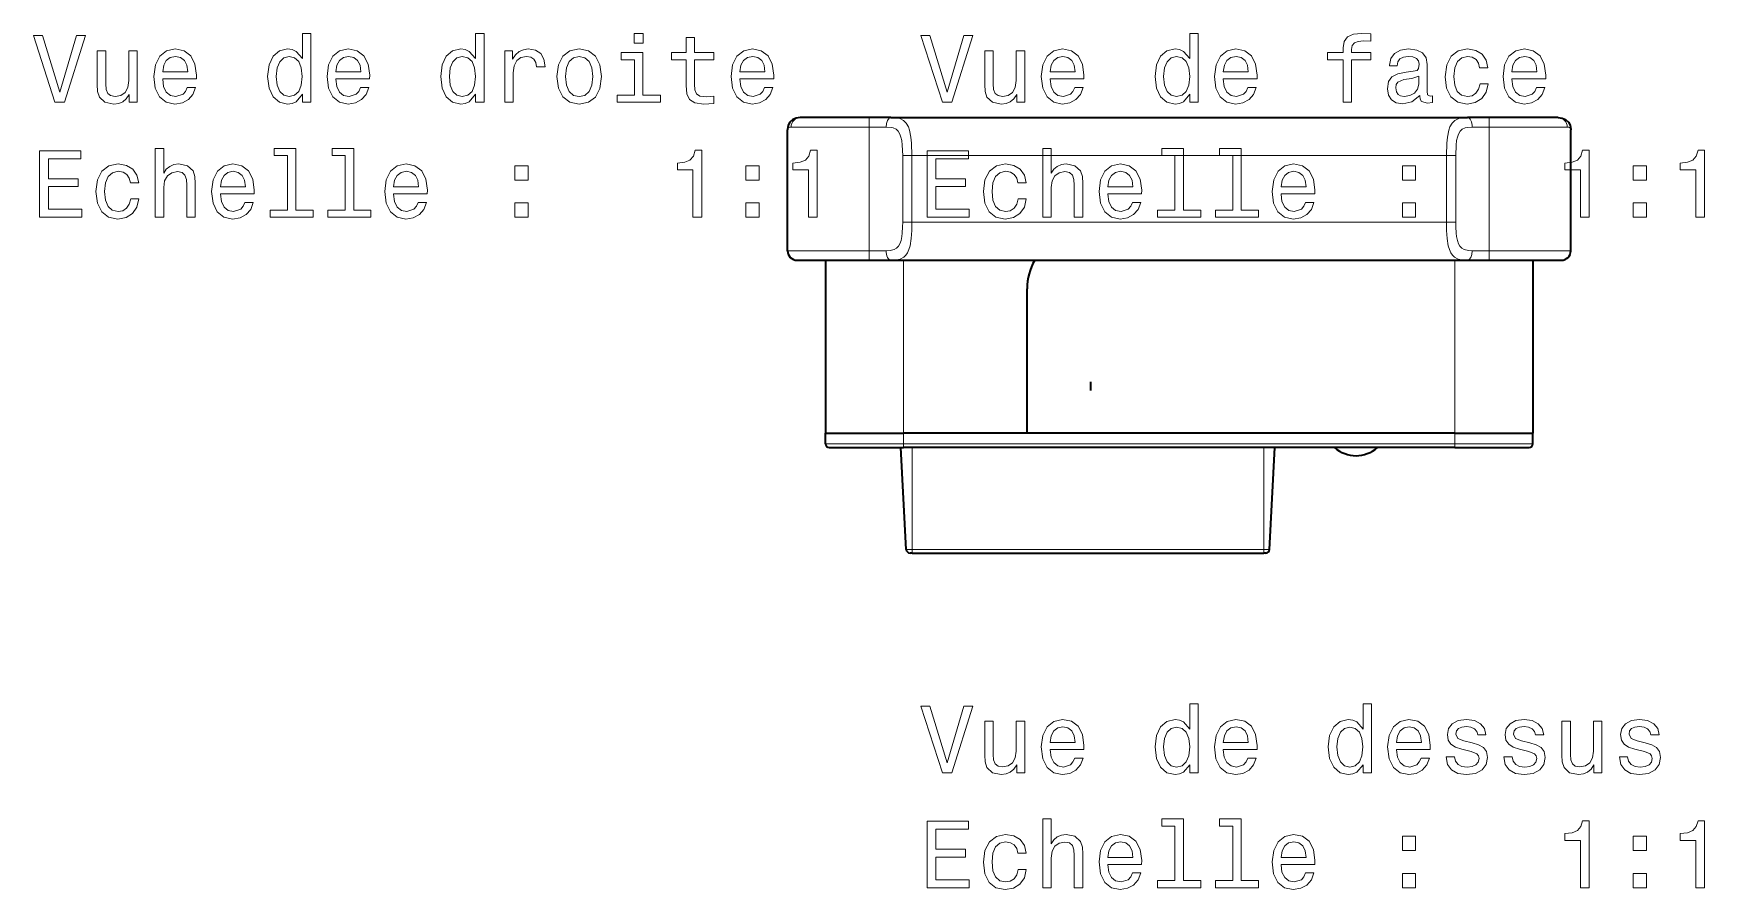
# Model space of a CAD drawing. Extents: x 525 to 800, y 334 to 571.
# Drawn here: x 534.2 to 622.1, y 334.2 to 379.2 of the extents above; entities that cross this region are included whole.
import ezdxf

# ---------------------------------------------------------------- set-up
doc = ezdxf.new("R2010")
doc.units = 0

msp = doc.modelspace()

# ---------------------------------------------------------------- linework, layer by layer
at = {"color": 7, "lineweight": 35, "ltscale": 0.090884}
for p, q in [((578.2, 374.785), (574.565, 374.785)), ((614.435, 374.785), (610.8, 374.785))]:
    msp.add_line(p, q, dxfattribs=at)
at = {"color": 7, "lineweight": 35, "ltscale": 0.028395}
for p, q in [((579.336, 374.785), (578.2, 374.785)), ((610.8, 374.785), (609.664, 374.785)), ((578.2, 367.285), (579.336, 367.285)), ((609.664, 367.285), (610.8, 367.285))]:
    msp.add_line(p, q, dxfattribs=at)
at = {"color": 7, "lineweight": 13, "ltscale": 0.0125}
for p, q in [((578.2, 374.285), (578.2, 374.785)), ((610.8, 374.285), (610.8, 374.785)), ((578.2, 367.785), (578.2, 367.285)), ((610.8, 367.785), (610.8, 367.285))]:
    msp.add_line(p, q, dxfattribs=at)
at = {"color": 7, "lineweight": 35}
for p, q in [((579.336, 374.785), (609.664, 374.785)), ((579.336, 367.285), (609.664, 367.285)), ((609, 358.185), (580, 358.185)), ((609, 358.185), (586.5, 358.185)), ((609, 357.435), (580, 357.435))]:
    msp.add_line(p, q, dxfattribs=at)
at = {"color": 7, "lineweight": 35, "ltscale": 0.159047}
for p, q in [((573.9, 367.785), (573.9, 374.147)), ((615.1, 367.785), (615.1, 374.147))]:
    msp.add_line(p, q, dxfattribs=at)
at = {"color": 7, "lineweight": 13, "ltscale": 0.102843}
for p, q in [((578.2, 374.285), (574.086, 374.285)), ((610.8, 374.285), (614.914, 374.285))]:
    msp.add_line(p, q, dxfattribs=at)
at = {"color": 7, "lineweight": 13, "ltscale": 0.022223}
for p, q in [((579.089, 374.285), (578.2, 374.285)), ((609.911, 374.285), (610.8, 374.285)), ((578.2, 367.785), (579.089, 367.785)), ((610.8, 367.785), (609.911, 367.785))]:
    msp.add_line(p, q, dxfattribs=at)
at = {"color": 7, "lineweight": 13, "ltscale": 0.1625}
for p, q in [((578.2, 367.785), (578.2, 374.285)), ((610.8, 367.785), (610.8, 374.285))]:
    msp.add_line(p, q, dxfattribs=at)
at = {"color": 7, "lineweight": 13, "ltscale": 0.0875}
for p, q in [((579.957, 369.285), (579.957, 372.785)), ((580.445, 369.285), (580.445, 372.785)), ((608.555, 369.285), (608.555, 372.785)), ((609.043, 369.285), (609.043, 372.785))]:
    msp.add_line(p, q, dxfattribs=at)
at = {"color": 7, "lineweight": 13, "ltscale": 0.012201}
for p, q in [((579.957, 372.785), (580.445, 372.785)), ((609.043, 372.785), (608.555, 372.785)), ((579.957, 369.285), (580.445, 369.285)), ((609.043, 369.285), (608.555, 369.285))]:
    msp.add_line(p, q, dxfattribs=at)
at = {"color": 7, "lineweight": 13}
for p, q in [((580.445, 372.785), (608.555, 372.785)), ((580.445, 369.285), (608.555, 369.285)), ((609, 357.635), (580, 357.635))]:
    msp.add_line(p, q, dxfattribs=at)
at = {"color": 7, "lineweight": 13, "ltscale": 0.1075}
for p, q in [((573.9, 367.785), (578.2, 367.785)), ((615.1, 367.785), (610.8, 367.785))]:
    msp.add_line(p, q, dxfattribs=at)
at = {"color": 7, "lineweight": 35, "ltscale": 0.095}
for p, q in [((574.4, 367.285), (578.2, 367.285)), ((610.8, 367.285), (614.6, 367.285))]:
    msp.add_line(p, q, dxfattribs=at)
at = {"color": 7, "lineweight": 35, "ltscale": 0.2275}
for p, q in [((575.9, 367.285), (575.9, 358.185)), ((613.1, 367.285), (613.1, 358.185))]:
    msp.add_line(p, q, dxfattribs=at)
at = {"color": 7, "lineweight": 13, "ltscale": 0.2275}
for p, q in [((580, 367.285), (580, 358.185)), ((609, 367.285), (609, 358.185))]:
    msp.add_line(p, q, dxfattribs=at)
at = {"color": 7, "lineweight": 35, "ltscale": 0.19}
msp.add_line((586.5, 358.185), (586.5, 365.785), dxfattribs=at)
msp.add_line((586.5, 358.185), (586.5, 365.785), dxfattribs=at)
at = {"color": 7, "lineweight": 35, "ltscale": 0.01125}
msp.add_line((589.85, 360.435), (589.85, 360.885), dxfattribs=at)
at = {"color": 7, "lineweight": 35, "ltscale": 0.102499}
msp.add_line((575.9, 358.185), (580, 358.185), dxfattribs=at)
msp.add_line((575.9, 358.185), (580, 358.185), dxfattribs=at)
at = {"color": 7, "lineweight": 35, "ltscale": 0.01375}
for p, q in [((575.9, 357.635), (575.9, 358.185)), ((613.1, 357.635), (613.1, 358.185))]:
    msp.add_line(p, q, dxfattribs=at)
at = {"color": 7, "lineweight": 13, "ltscale": 0.01375}
for p, q in [((580, 357.635), (580, 358.185)), ((609, 357.635), (609, 358.185))]:
    msp.add_line(p, q, dxfattribs=at)
at = {"color": 7, "lineweight": 35, "ltscale": 0.1625}
msp.add_line((586.5, 358.185), (580, 358.185), dxfattribs=at)
at = {"color": 7, "lineweight": 35, "ltscale": 0.102501}
msp.add_line((609, 358.185), (613.1, 358.185), dxfattribs=at)
msp.add_line((609, 358.185), (613.1, 358.185), dxfattribs=at)
at = {"color": 7, "lineweight": 13, "ltscale": 0.102499}
msp.add_line((575.9, 357.635), (580, 357.635), dxfattribs=at)
at = {"color": 7, "lineweight": 35, "ltscale": 0.097499}
msp.add_line((576.1, 357.435), (580, 357.435), dxfattribs=at)
at = {"color": 7, "lineweight": 35, "ltscale": 0.134196}
for p, q in [((580.145, 352.074), (579.864, 357.435)), ((599.255, 352.074), (599.536, 357.435))]:
    msp.add_line(p, q, dxfattribs=at)
at = {"color": 7, "lineweight": 13, "ltscale": 0.005}
for p, q in [((580, 357.435), (580, 357.635)), ((609, 357.435), (609, 357.635))]:
    msp.add_line(p, q, dxfattribs=at)
at = {"color": 7, "lineweight": 13, "ltscale": 0.134012}
for p, q in [((580.45, 352.074), (580.45, 357.435)), ((598.95, 352.074), (598.95, 357.435))]:
    msp.add_line(p, q, dxfattribs=at)
at = {"color": 7, "lineweight": 13, "ltscale": 0.102501}
msp.add_line((609, 357.635), (613.1, 357.635), dxfattribs=at)
at = {"color": 7, "lineweight": 35, "ltscale": 0.097501}
msp.add_line((609, 357.435), (612.9, 357.435), dxfattribs=at)
at = {"color": 7, "lineweight": 13, "ltscale": 0.00762}
msp.add_line((580.45, 352.074), (580.145, 352.074), dxfattribs=at)
at = {"color": 7, "lineweight": 35, "ltscale": 0.002628}
for p, q in [((580.45, 351.885), (580.345, 351.885)), ((599.055, 351.885), (598.95, 351.885))]:
    msp.add_line(p, q, dxfattribs=at)
at = {"color": 7, "lineweight": 13, "ltscale": 0.004739}
for p, q in [((580.45, 351.885), (580.45, 352.074)), ((598.95, 351.885), (598.95, 352.074))]:
    msp.add_line(p, q, dxfattribs=at)
at = {"color": 7, "lineweight": 13, "ltscale": 0.4625}
msp.add_line((580.45, 352.074), (598.95, 352.074), dxfattribs=at)
at = {"color": 7, "lineweight": 35, "ltscale": 0.4625}
msp.add_line((580.45, 351.885), (598.95, 351.885), dxfattribs=at)
at = {"color": 7, "lineweight": 13, "ltscale": 0.007622}
msp.add_line((599.255, 352.074), (598.95, 352.074), dxfattribs=at)
at = {"color": 7, "lineweight": 13}
for points in [[(536.499, 379.095), (535.621, 376.114), (534.719, 379.095), (534.24, 379.095), (535.369, 375.59), (535.874, 375.59), (536.978, 379.095)], [(548.386, 376.009), (548.386, 375.59), (548.83, 375.59), (548.83, 379.211), (548.391, 379.211), (548.391, 377.885), (548.053, 378.268), (547.846, 378.359), (547.609, 378.394), (547.18, 378.293), (546.848, 378.011), (546.631, 377.557), (546.555, 376.947), (546.631, 376.336), (546.848, 375.877), (547.18, 375.59), (547.609, 375.494), (547.846, 375.529), (548.058, 375.62)], [(557.494, 376.009), (557.494, 375.59), (557.938, 375.59), (557.938, 379.211), (557.499, 379.211), (557.499, 377.885), (557.161, 378.268), (556.954, 378.359), (556.717, 378.394), (556.289, 378.293), (555.956, 378.011), (555.739, 377.557), (555.663, 376.947), (555.739, 376.336), (555.956, 375.877), (556.289, 375.59), (556.717, 375.494), (556.954, 375.529), (557.166, 375.62)], [(566.309, 379.211), (565.84, 379.211), (565.84, 378.707), (566.309, 378.707)], [(568.569, 377.829), (568.569, 376.473), (568.599, 376.034), (568.74, 375.731), (569.023, 375.555), (569.502, 375.494), (570.026, 375.519), (570.026, 375.903), (569.643, 375.872), (569.295, 375.913), (569.108, 376.039), (569.028, 376.251), (569.013, 376.548), (569.013, 377.829), (570.026, 377.829), (570.026, 378.207), (569.013, 378.207), (569.013, 378.999), (568.569, 378.999), (568.569, 378.207), (567.802, 378.207), (567.802, 377.829)], [(583.174, 379.095), (582.296, 376.114), (581.394, 379.095), (580.915, 379.095), (582.044, 375.59), (582.549, 375.59), (583.653, 379.095)], [(595.061, 376.009), (595.061, 375.59), (595.505, 375.59), (595.505, 379.211), (595.066, 379.211), (595.066, 377.885), (594.728, 378.268), (594.521, 378.359), (594.284, 378.394), (593.856, 378.293), (593.523, 378.011), (593.306, 377.557), (593.23, 376.947), (593.306, 376.336), (593.523, 375.877), (593.856, 375.59), (594.284, 375.494), (594.521, 375.529), (594.733, 375.62)], [(603.12, 377.829), (603.12, 375.59), (603.564, 375.59), (603.564, 377.829), (604.572, 377.829), (604.572, 378.207), (603.564, 378.207), (603.564, 378.374), (603.599, 378.576), (603.715, 378.712), (603.912, 378.792), (604.194, 378.823), (604.572, 378.802), (604.572, 379.186), (604.093, 379.211), (603.66, 379.166), (603.357, 379.029), (603.175, 378.792), (603.12, 378.454), (603.12, 378.207), (602.308, 378.207), (602.308, 377.829)], [(539.701, 378.298), (539.258, 378.298), (539.258, 376.735), (539.207, 376.372), (539.061, 376.109), (538.834, 375.948), (538.536, 375.898), (538.299, 375.938), (538.148, 376.059), (538.062, 376.266), (538.042, 376.558), (538.042, 378.298), (537.598, 378.298), (537.598, 376.518), (537.613, 376.16), (537.709, 375.862), (538.002, 375.59), (538.471, 375.494), (538.723, 375.529), (538.94, 375.62), (539.126, 375.777), (539.278, 376.003), (539.278, 375.59), (539.701, 375.59)], [(541.038, 376.815), (542.813, 376.815), (542.818, 377.022), (542.737, 377.602), (542.516, 378.036), (542.162, 378.298), (541.693, 378.394), (541.234, 378.293), (540.881, 378.011), (540.655, 377.552), (540.574, 376.947), (540.649, 376.326), (540.876, 375.872), (541.224, 375.59), (541.678, 375.494), (542.072, 375.56), (542.394, 375.731), (542.631, 376.003), (542.768, 376.367), (542.329, 376.367), (542.238, 376.165), (542.107, 376.014), (541.734, 375.893), (541.446, 375.948), (541.229, 376.125), (541.088, 376.412), (541.038, 376.8)], [(541.038, 377.189), (541.093, 377.537), (541.229, 377.794), (541.436, 377.95), (541.709, 378.006), (541.976, 377.95), (542.183, 377.794), (542.309, 377.537), (542.354, 377.189)], [(547.685, 377.996), (547.977, 377.925), (548.199, 377.728), (548.33, 377.4), (548.381, 376.947), (548.33, 376.488), (548.199, 376.16), (547.977, 375.958), (547.685, 375.893), (547.407, 375.958), (547.196, 376.16), (547.054, 376.493), (547.009, 376.947), (547.054, 377.395), (547.196, 377.723), (547.407, 377.925)], [(550.146, 376.815), (551.921, 376.815), (551.926, 377.022), (551.845, 377.602), (551.624, 378.036), (551.271, 378.298), (550.802, 378.394), (550.343, 378.293), (549.99, 378.011), (549.763, 377.552), (549.682, 376.947), (549.758, 376.326), (549.984, 375.872), (550.333, 375.59), (550.786, 375.494), (551.18, 375.56), (551.503, 375.731), (551.74, 376.003), (551.876, 376.367), (551.437, 376.367), (551.346, 376.165), (551.215, 376.014), (550.842, 375.893), (550.554, 375.948), (550.338, 376.125), (550.196, 376.412), (550.146, 376.8)], [(550.146, 377.189), (550.201, 377.537), (550.338, 377.794), (550.544, 377.95), (550.817, 378.006), (551.084, 377.95), (551.291, 377.794), (551.417, 377.537), (551.462, 377.189)], [(556.793, 377.996), (557.085, 377.925), (557.307, 377.728), (557.438, 377.4), (557.489, 376.947), (557.438, 376.488), (557.307, 376.16), (557.085, 375.958), (556.793, 375.893), (556.516, 375.958), (556.304, 376.16), (556.162, 376.493), (556.117, 376.947), (556.162, 377.395), (556.304, 377.723), (556.516, 377.925)], [(559.032, 375.59), (559.476, 375.59), (559.476, 377.138), (559.521, 377.511), (559.657, 377.779), (559.879, 377.94), (560.177, 377.996), (560.399, 377.96), (560.565, 377.859), (560.666, 377.688), (560.701, 377.456), (561.15, 377.456), (561.09, 377.864), (560.923, 378.157), (560.646, 378.333), (560.268, 378.394), (560.01, 378.354), (559.789, 378.253), (559.592, 378.081), (559.436, 377.849), (559.436, 378.298), (559.032, 378.298)], [(561.771, 376.942), (561.851, 376.326), (562.083, 375.872), (562.451, 375.59), (562.946, 375.494), (563.435, 375.59), (563.803, 375.867), (564.035, 376.321), (564.121, 376.942), (564.035, 377.557), (563.803, 378.016), (563.435, 378.293), (562.946, 378.394), (562.451, 378.293), (562.083, 378.011), (561.851, 377.557)], [(562.224, 376.947), (562.27, 377.4), (562.411, 377.728), (562.638, 377.93), (562.946, 378.001), (563.248, 377.93), (563.475, 377.733), (563.616, 377.4), (563.667, 376.947), (563.616, 376.488), (563.475, 376.155), (563.248, 375.953), (562.946, 375.887), (562.638, 375.953), (562.411, 376.155), (562.27, 376.488)], [(566.294, 375.963), (566.294, 378.207), (565.155, 378.207), (565.155, 377.829), (565.851, 377.829), (565.851, 375.963), (564.943, 375.963), (564.943, 375.59), (567.212, 375.59), (567.212, 375.963)], [(571.398, 376.815), (573.173, 376.815), (573.178, 377.022), (573.098, 377.602), (572.876, 378.036), (572.523, 378.298), (572.054, 378.394), (571.595, 378.293), (571.242, 378.011), (571.015, 377.552), (570.934, 376.947), (571.01, 376.326), (571.237, 375.872), (571.585, 375.59), (572.039, 375.494), (572.432, 375.56), (572.755, 375.731), (572.992, 376.003), (573.128, 376.367), (572.689, 376.367), (572.598, 376.165), (572.467, 376.014), (572.094, 375.893), (571.807, 375.948), (571.59, 376.125), (571.448, 376.412), (571.398, 376.8)], [(571.398, 377.189), (571.454, 377.537), (571.59, 377.794), (571.796, 377.95), (572.069, 378.006), (572.336, 377.95), (572.543, 377.794), (572.669, 377.537), (572.714, 377.189)], [(586.376, 378.298), (585.933, 378.298), (585.933, 376.735), (585.882, 376.372), (585.736, 376.109), (585.509, 375.948), (585.211, 375.898), (584.974, 375.938), (584.823, 376.059), (584.737, 376.266), (584.717, 376.558), (584.717, 378.298), (584.273, 378.298), (584.273, 376.518), (584.289, 376.16), (584.384, 375.862), (584.677, 375.59), (585.146, 375.494), (585.398, 375.529), (585.615, 375.62), (585.802, 375.777), (585.953, 376.003), (585.953, 375.59), (586.376, 375.59)], [(587.713, 376.815), (589.488, 376.815), (589.493, 377.022), (589.412, 377.602), (589.191, 378.036), (588.838, 378.298), (588.369, 378.394), (587.91, 378.293), (587.557, 378.011), (587.33, 377.552), (587.249, 376.947), (587.325, 376.326), (587.552, 375.872), (587.899, 375.59), (588.353, 375.494), (588.747, 375.56), (589.07, 375.731), (589.307, 376.003), (589.443, 376.367), (589.004, 376.367), (588.913, 376.165), (588.782, 376.014), (588.409, 375.893), (588.121, 375.948), (587.905, 376.125), (587.763, 376.412), (587.713, 376.8)], [(587.713, 377.189), (587.768, 377.537), (587.905, 377.794), (588.111, 377.95), (588.384, 378.006), (588.651, 377.95), (588.858, 377.794), (588.984, 377.537), (589.029, 377.189)], [(594.36, 377.996), (594.652, 377.925), (594.874, 377.728), (595.005, 377.4), (595.056, 376.947), (595.005, 376.488), (594.874, 376.16), (594.652, 375.958), (594.36, 375.893), (594.082, 375.958), (593.871, 376.16), (593.729, 376.493), (593.684, 376.947), (593.729, 377.395), (593.871, 377.723), (594.082, 377.925)], [(596.821, 376.815), (598.596, 376.815), (598.601, 377.022), (598.521, 377.602), (598.299, 378.036), (597.946, 378.298), (597.477, 378.394), (597.018, 378.293), (596.665, 378.011), (596.438, 377.552), (596.357, 376.947), (596.433, 376.326), (596.66, 375.872), (597.008, 375.59), (597.461, 375.494), (597.855, 375.56), (598.178, 375.731), (598.415, 376.003), (598.551, 376.367), (598.112, 376.367), (598.021, 376.165), (597.89, 376.014), (597.517, 375.893), (597.229, 375.948), (597.013, 376.125), (596.871, 376.412), (596.821, 376.8)], [(596.821, 377.189), (596.876, 377.537), (597.013, 377.794), (597.219, 377.95), (597.492, 378.006), (597.759, 377.95), (597.966, 377.794), (598.092, 377.537), (598.137, 377.189)], [(607.149, 375.943), (607.149, 375.928), (607.175, 375.756), (607.25, 375.635), (607.568, 375.539), (607.815, 375.58), (607.815, 375.923), (607.709, 375.908), (607.568, 375.973), (607.543, 376.175), (607.543, 377.577), (607.482, 377.935), (607.306, 378.187), (606.998, 378.339), (606.564, 378.394), (606.141, 378.333), (605.828, 378.162), (605.631, 377.895), (605.566, 377.542), (605.566, 377.511), (605.964, 377.511), (606, 377.723), (606.111, 377.875), (606.292, 377.965), (606.549, 378.001), (606.796, 377.975), (606.973, 377.9), (607.079, 377.769), (607.114, 377.587), (607.094, 377.375), (607.013, 377.269), (606.812, 377.219), (606.433, 377.179), (606, 377.088), (605.692, 376.926), (605.51, 376.674), (605.455, 376.301), (605.505, 375.968), (605.662, 375.721), (605.914, 375.565), (606.262, 375.509), (606.731, 375.615)], [(610.302, 377.4), (610.74, 377.4), (610.649, 377.804), (610.433, 378.122), (610.095, 378.318), (609.656, 378.394), (609.172, 378.293), (608.804, 378.011), (608.572, 377.552), (608.491, 376.936), (608.567, 376.326), (608.794, 375.872), (609.152, 375.59), (609.641, 375.494), (610.075, 375.57), (610.412, 375.782), (610.644, 376.114), (610.745, 376.558), (610.322, 376.558), (610.246, 376.276), (610.105, 376.064), (609.903, 375.933), (609.656, 375.893), (609.348, 375.958), (609.126, 376.16), (608.99, 376.488), (608.945, 376.952), (608.99, 377.405), (609.131, 377.733), (609.358, 377.935), (609.656, 378.006), (609.918, 377.96), (610.115, 377.844), (610.246, 377.653)], [(612.001, 376.815), (613.776, 376.815), (613.781, 377.022), (613.701, 377.602), (613.479, 378.036), (613.126, 378.298), (612.657, 378.394), (612.198, 378.293), (611.845, 378.011), (611.618, 377.552), (611.537, 376.947), (611.613, 376.326), (611.84, 375.872), (612.188, 375.59), (612.642, 375.494), (613.035, 375.56), (613.358, 375.731), (613.595, 376.003), (613.731, 376.367), (613.292, 376.367), (613.201, 376.165), (613.07, 376.014), (612.697, 375.893), (612.41, 375.948), (612.193, 376.125), (612.052, 376.412), (612.001, 376.8)], [(612.001, 377.189), (612.057, 377.537), (612.193, 377.794), (612.399, 377.95), (612.672, 378.006), (612.939, 377.95), (613.146, 377.794), (613.272, 377.537), (613.317, 377.189)], [(607.099, 376.538), (607.039, 376.276), (606.877, 376.074), (606.635, 375.943), (606.338, 375.898), (606.146, 375.923), (606.01, 376.003), (605.924, 376.145), (605.899, 376.341), (605.919, 376.518), (606, 376.644), (606.322, 376.785), (606.731, 376.846), (607.099, 376.967)], [(534.562, 369.543), (536.781, 369.543), (536.781, 369.967), (535.026, 369.967), (535.026, 371.152), (536.59, 371.152), (536.59, 371.57), (535.026, 371.57), (535.026, 372.619), (536.741, 372.619), (536.741, 373.043), (534.562, 373.043)], [(540.649, 369.543), (541.093, 369.543), (541.093, 371.107), (541.139, 371.465), (541.285, 371.727), (541.512, 371.888), (541.815, 371.949), (542.057, 371.898), (542.208, 371.762), (542.284, 371.535), (542.309, 371.233), (542.309, 369.543), (542.753, 369.543), (542.753, 371.323), (542.732, 371.681), (542.642, 371.979), (542.344, 372.251), (541.88, 372.347), (541.628, 372.312), (541.411, 372.216), (541.229, 372.065), (541.093, 371.858), (541.093, 373.164), (540.649, 373.164)], [(547.604, 372.791), (547.604, 369.916), (546.691, 369.916), (546.691, 369.543), (548.956, 369.543), (548.956, 369.916), (548.048, 369.916), (548.048, 373.164), (546.908, 373.164), (546.908, 372.791)], [(550.64, 372.791), (550.64, 369.916), (549.727, 369.916), (549.727, 369.543), (551.992, 369.543), (551.992, 369.916), (551.084, 369.916), (551.084, 373.164), (549.944, 373.164), (549.944, 372.791)], [(568.927, 369.543), (569.386, 369.543), (569.386, 373.068), (569.043, 373.068), (568.952, 372.761), (568.771, 372.554), (568.493, 372.433), (568.11, 372.393), (568.11, 372.034), (568.927, 372.034)], [(574.999, 369.543), (575.458, 369.543), (575.458, 373.068), (575.115, 373.068), (575.024, 372.761), (574.843, 372.554), (574.565, 372.433), (574.182, 372.393), (574.182, 372.034), (574.999, 372.034)], [(581.237, 369.543), (583.456, 369.543), (583.456, 369.967), (581.701, 369.967), (581.701, 371.152), (583.265, 371.152), (583.265, 371.57), (581.701, 371.57), (581.701, 372.619), (583.416, 372.619), (583.416, 373.043), (581.237, 373.043)], [(587.325, 369.543), (587.768, 369.543), (587.768, 371.107), (587.814, 371.465), (587.96, 371.727), (588.187, 371.888), (588.49, 371.949), (588.732, 371.898), (588.883, 371.762), (588.959, 371.535), (588.984, 371.233), (588.984, 369.543), (589.428, 369.543), (589.428, 371.323), (589.407, 371.681), (589.317, 371.979), (589.019, 372.251), (588.555, 372.347), (588.303, 372.312), (588.086, 372.216), (587.905, 372.065), (587.768, 371.858), (587.768, 373.164), (587.325, 373.164)], [(594.279, 372.791), (594.279, 369.916), (593.366, 369.916), (593.366, 369.543), (595.631, 369.543), (595.631, 369.916), (594.723, 369.916), (594.723, 373.164), (593.583, 373.164), (593.583, 372.791)], [(597.315, 372.791), (597.315, 369.916), (596.402, 369.916), (596.402, 369.543), (598.667, 369.543), (598.667, 369.916), (597.759, 369.916), (597.759, 373.164), (596.619, 373.164), (596.619, 372.791)], [(615.602, 369.543), (616.061, 369.543), (616.061, 373.068), (615.718, 373.068), (615.627, 372.761), (615.446, 372.554), (615.168, 372.433), (614.785, 372.393), (614.785, 372.034), (615.602, 372.034)], [(621.674, 369.543), (622.133, 369.543), (622.133, 373.068), (621.79, 373.068), (621.699, 372.761), (621.518, 372.554), (621.24, 372.433), (620.857, 372.393), (620.857, 372.034), (621.674, 372.034)], [(539.338, 371.354), (539.777, 371.354), (539.686, 371.757), (539.469, 372.075), (539.131, 372.271), (538.693, 372.347), (538.209, 372.246), (537.84, 371.964), (537.608, 371.505), (537.528, 370.89), (537.603, 370.279), (537.83, 369.826), (538.188, 369.543), (538.678, 369.447), (539.111, 369.523), (539.449, 369.735), (539.681, 370.068), (539.782, 370.511), (539.358, 370.511), (539.283, 370.229), (539.142, 370.017), (538.94, 369.886), (538.693, 369.846), (538.385, 369.911), (538.163, 370.113), (538.027, 370.441), (537.982, 370.905), (538.027, 371.359), (538.168, 371.686), (538.395, 371.888), (538.693, 371.959), (538.955, 371.913), (539.152, 371.797), (539.283, 371.606)], [(544.074, 370.769), (545.849, 370.769), (545.854, 370.975), (545.773, 371.555), (545.552, 371.989), (545.198, 372.251), (544.729, 372.347), (544.271, 372.246), (543.918, 371.964), (543.691, 371.505), (543.61, 370.9), (543.686, 370.279), (543.912, 369.826), (544.26, 369.543), (544.714, 369.447), (545.108, 369.513), (545.43, 369.684), (545.668, 369.957), (545.804, 370.32), (545.365, 370.32), (545.274, 370.118), (545.143, 369.967), (544.77, 369.846), (544.482, 369.901), (544.266, 370.078), (544.124, 370.365), (544.074, 370.753)], [(544.074, 371.142), (544.129, 371.49), (544.266, 371.747), (544.472, 371.903), (544.745, 371.959), (545.012, 371.903), (545.219, 371.747), (545.345, 371.49), (545.39, 371.142)], [(553.182, 370.769), (554.957, 370.769), (554.962, 370.975), (554.881, 371.555), (554.66, 371.989), (554.307, 372.251), (553.838, 372.347), (553.379, 372.246), (553.026, 371.964), (552.799, 371.505), (552.718, 370.9), (552.794, 370.279), (553.021, 369.826), (553.369, 369.543), (553.822, 369.447), (554.216, 369.513), (554.539, 369.684), (554.776, 369.957), (554.912, 370.32), (554.473, 370.32), (554.382, 370.118), (554.251, 369.967), (553.878, 369.846), (553.59, 369.901), (553.374, 370.078), (553.232, 370.365), (553.182, 370.753)], [(553.182, 371.142), (553.237, 371.49), (553.374, 371.747), (553.58, 371.903), (553.853, 371.959), (554.12, 371.903), (554.327, 371.747), (554.453, 371.49), (554.498, 371.142)], [(559.562, 371.5), (560.258, 371.5), (560.258, 372.251), (559.562, 372.251)], [(571.706, 371.5), (572.402, 371.5), (572.402, 372.251), (571.706, 372.251)], [(586.013, 371.354), (586.452, 371.354), (586.361, 371.757), (586.144, 372.075), (585.807, 372.271), (585.368, 372.347), (584.884, 372.246), (584.516, 371.964), (584.284, 371.505), (584.203, 370.89), (584.278, 370.279), (584.505, 369.826), (584.863, 369.543), (585.353, 369.447), (585.786, 369.523), (586.124, 369.735), (586.356, 370.068), (586.457, 370.511), (586.034, 370.511), (585.958, 370.229), (585.817, 370.017), (585.615, 369.886), (585.368, 369.846), (585.06, 369.911), (584.838, 370.113), (584.702, 370.441), (584.657, 370.905), (584.702, 371.359), (584.843, 371.686), (585.07, 371.888), (585.368, 371.959), (585.63, 371.913), (585.827, 371.797), (585.958, 371.606)], [(590.749, 370.769), (592.524, 370.769), (592.529, 370.975), (592.448, 371.555), (592.227, 371.989), (591.874, 372.251), (591.405, 372.347), (590.946, 372.246), (590.593, 371.964), (590.366, 371.505), (590.285, 370.9), (590.361, 370.279), (590.588, 369.826), (590.935, 369.543), (591.389, 369.447), (591.783, 369.513), (592.106, 369.684), (592.343, 369.957), (592.479, 370.32), (592.04, 370.32), (591.949, 370.118), (591.818, 369.967), (591.445, 369.846), (591.157, 369.901), (590.941, 370.078), (590.799, 370.365), (590.749, 370.753)], [(590.749, 371.142), (590.804, 371.49), (590.941, 371.747), (591.147, 371.903), (591.42, 371.959), (591.687, 371.903), (591.894, 371.747), (592.02, 371.49), (592.065, 371.142)], [(599.857, 370.769), (601.632, 370.769), (601.637, 370.975), (601.557, 371.555), (601.335, 371.989), (600.982, 372.251), (600.513, 372.347), (600.054, 372.246), (599.701, 371.964), (599.474, 371.505), (599.393, 370.9), (599.469, 370.279), (599.696, 369.826), (600.044, 369.543), (600.497, 369.447), (600.891, 369.513), (601.214, 369.684), (601.451, 369.957), (601.587, 370.32), (601.148, 370.32), (601.057, 370.118), (600.926, 369.967), (600.553, 369.846), (600.266, 369.901), (600.049, 370.078), (599.907, 370.365), (599.857, 370.753)], [(599.857, 371.142), (599.912, 371.49), (600.049, 371.747), (600.255, 371.903), (600.528, 371.959), (600.795, 371.903), (601.002, 371.747), (601.128, 371.49), (601.173, 371.142)], [(606.237, 371.5), (606.933, 371.5), (606.933, 372.251), (606.237, 372.251)], [(618.381, 371.5), (619.077, 371.5), (619.077, 372.251), (618.381, 372.251)], [(559.562, 369.543), (560.258, 369.543), (560.258, 370.295), (559.562, 370.295)], [(571.706, 369.543), (572.402, 369.543), (572.402, 370.295), (571.706, 370.295)], [(606.237, 369.543), (606.933, 369.543), (606.933, 370.295), (606.237, 370.295)], [(618.381, 369.543), (619.077, 369.543), (619.077, 370.295), (618.381, 370.295)], [(583.174, 343.833), (582.296, 340.853), (581.394, 343.833), (580.915, 343.833), (582.044, 340.328), (582.549, 340.328), (583.653, 343.833)], [(595.061, 340.747), (595.061, 340.328), (595.505, 340.328), (595.505, 343.949), (595.066, 343.949), (595.066, 342.623), (594.728, 343.006), (594.521, 343.097), (594.284, 343.132), (593.856, 343.031), (593.523, 342.749), (593.306, 342.295), (593.23, 341.685), (593.306, 341.075), (593.523, 340.616), (593.856, 340.328), (594.284, 340.232), (594.521, 340.268), (594.733, 340.359)], [(604.169, 340.747), (604.169, 340.328), (604.613, 340.328), (604.613, 343.949), (604.174, 343.949), (604.174, 342.623), (603.836, 343.006), (603.629, 343.097), (603.392, 343.132), (602.964, 343.031), (602.631, 342.749), (602.414, 342.295), (602.338, 341.685), (602.414, 341.075), (602.631, 340.616), (602.964, 340.328), (603.392, 340.232), (603.629, 340.268), (603.841, 340.359)], [(586.376, 343.036), (585.933, 343.036), (585.933, 341.473), (585.882, 341.11), (585.736, 340.848), (585.509, 340.686), (585.211, 340.636), (584.974, 340.676), (584.823, 340.797), (584.737, 341.004), (584.717, 341.297), (584.717, 343.036), (584.273, 343.036), (584.273, 341.256), (584.289, 340.898), (584.384, 340.601), (584.677, 340.328), (585.146, 340.232), (585.398, 340.268), (585.615, 340.359), (585.802, 340.515), (585.953, 340.742), (585.953, 340.328), (586.376, 340.328)], [(587.713, 341.554), (589.488, 341.554), (589.493, 341.761), (589.412, 342.341), (589.191, 342.774), (588.838, 343.036), (588.369, 343.132), (587.91, 343.031), (587.557, 342.749), (587.33, 342.29), (587.249, 341.685), (587.325, 341.065), (587.552, 340.611), (587.899, 340.328), (588.353, 340.232), (588.747, 340.298), (589.07, 340.469), (589.307, 340.742), (589.443, 341.105), (589.004, 341.105), (588.913, 340.903), (588.782, 340.752), (588.409, 340.631), (588.121, 340.686), (587.905, 340.863), (587.763, 341.15), (587.713, 341.539)], [(596.821, 341.554), (598.596, 341.554), (598.601, 341.761), (598.521, 342.341), (598.299, 342.774), (597.946, 343.036), (597.477, 343.132), (597.018, 343.031), (596.665, 342.749), (596.438, 342.29), (596.357, 341.685), (596.433, 341.065), (596.66, 340.611), (597.008, 340.328), (597.461, 340.232), (597.855, 340.298), (598.178, 340.469), (598.415, 340.742), (598.551, 341.105), (598.112, 341.105), (598.021, 340.903), (597.89, 340.752), (597.517, 340.631), (597.229, 340.686), (597.013, 340.863), (596.871, 341.15), (596.821, 341.539)], [(605.929, 341.554), (607.704, 341.554), (607.709, 341.761), (607.629, 342.341), (607.407, 342.774), (607.054, 343.036), (606.585, 343.132), (606.126, 343.031), (605.773, 342.749), (605.546, 342.29), (605.465, 341.685), (605.541, 341.065), (605.768, 340.611), (606.116, 340.328), (606.57, 340.232), (606.963, 340.298), (607.286, 340.469), (607.523, 340.742), (607.659, 341.105), (607.22, 341.105), (607.129, 340.903), (606.998, 340.752), (606.625, 340.631), (606.338, 340.686), (606.121, 340.863), (605.979, 341.15), (605.929, 341.539)], [(609.903, 341.907), (609.474, 342.008), (609.157, 342.124), (609.051, 342.361), (609.081, 342.527), (609.187, 342.648), (609.358, 342.724), (609.606, 342.754), (609.843, 342.724), (610.029, 342.633), (610.15, 342.497), (610.201, 342.315), (610.634, 342.315), (610.634, 342.325), (610.559, 342.653), (610.352, 342.91), (610.029, 343.072), (609.606, 343.132), (609.177, 343.072), (608.864, 342.905), (608.667, 342.658), (608.607, 342.346), (608.652, 342.043), (608.794, 341.831), (609.026, 341.68), (609.363, 341.574), (609.858, 341.453), (610.16, 341.327), (610.241, 341.226), (610.271, 341.075), (610.226, 340.888), (610.105, 340.747), (609.908, 340.656), (609.646, 340.626), (609.369, 340.656), (609.167, 340.762), (609.031, 340.933), (608.975, 341.171), (608.546, 341.171), (608.617, 340.767), (608.824, 340.475), (609.152, 340.298), (609.606, 340.232), (610.08, 340.298), (610.428, 340.475), (610.639, 340.757), (610.715, 341.125), (610.66, 341.443), (610.503, 341.66), (610.246, 341.801)], [(612.939, 341.907), (612.51, 342.008), (612.193, 342.124), (612.087, 342.361), (612.117, 342.527), (612.223, 342.648), (612.394, 342.724), (612.642, 342.754), (612.879, 342.724), (613.065, 342.633), (613.186, 342.497), (613.237, 342.315), (613.67, 342.315), (613.67, 342.325), (613.595, 342.653), (613.388, 342.91), (613.065, 343.072), (612.642, 343.132), (612.213, 343.072), (611.9, 342.905), (611.703, 342.658), (611.643, 342.346), (611.688, 342.043), (611.83, 341.831), (612.062, 341.68), (612.399, 341.574), (612.894, 341.453), (613.196, 341.327), (613.277, 341.226), (613.307, 341.075), (613.262, 340.888), (613.141, 340.747), (612.944, 340.656), (612.682, 340.626), (612.405, 340.656), (612.203, 340.762), (612.067, 340.933), (612.011, 341.171), (611.582, 341.171), (611.653, 340.767), (611.86, 340.475), (612.188, 340.298), (612.642, 340.232), (613.116, 340.298), (613.464, 340.475), (613.675, 340.757), (613.751, 341.125), (613.696, 341.443), (613.539, 341.66), (613.282, 341.801)], [(616.737, 343.036), (616.293, 343.036), (616.293, 341.473), (616.242, 341.11), (616.096, 340.848), (615.869, 340.686), (615.572, 340.636), (615.335, 340.676), (615.183, 340.797), (615.098, 341.004), (615.077, 341.297), (615.077, 343.036), (614.634, 343.036), (614.634, 341.256), (614.649, 340.898), (614.745, 340.601), (615.037, 340.328), (615.506, 340.232), (615.758, 340.268), (615.975, 340.359), (616.162, 340.515), (616.313, 340.742), (616.313, 340.328), (616.737, 340.328)], [(619.011, 341.907), (618.582, 342.008), (618.265, 342.124), (618.159, 342.361), (618.189, 342.527), (618.295, 342.648), (618.466, 342.724), (618.714, 342.754), (618.951, 342.724), (619.137, 342.633), (619.258, 342.497), (619.309, 342.315), (619.742, 342.315), (619.742, 342.325), (619.667, 342.653), (619.46, 342.91), (619.137, 343.072), (618.714, 343.132), (618.285, 343.072), (617.972, 342.905), (617.776, 342.658), (617.715, 342.346), (617.76, 342.043), (617.902, 341.831), (618.134, 341.68), (618.471, 341.574), (618.966, 341.453), (619.268, 341.327), (619.349, 341.226), (619.379, 341.075), (619.334, 340.888), (619.213, 340.747), (619.016, 340.656), (618.754, 340.626), (618.477, 340.656), (618.275, 340.762), (618.139, 340.933), (618.083, 341.171), (617.655, 341.171), (617.725, 340.767), (617.932, 340.475), (618.26, 340.298), (618.714, 340.232), (619.188, 340.298), (619.536, 340.475), (619.747, 340.757), (619.823, 341.125), (619.768, 341.443), (619.611, 341.66), (619.354, 341.801)], [(587.713, 341.927), (587.768, 342.275), (587.905, 342.532), (588.111, 342.689), (588.384, 342.744), (588.651, 342.689), (588.858, 342.532), (588.984, 342.275), (589.029, 341.927)], [(594.36, 342.734), (594.652, 342.663), (594.874, 342.467), (595.005, 342.139), (595.056, 341.685), (595.005, 341.226), (594.874, 340.898), (594.652, 340.696), (594.36, 340.631), (594.082, 340.696), (593.871, 340.898), (593.729, 341.231), (593.684, 341.685), (593.729, 342.134), (593.871, 342.462), (594.082, 342.663)], [(596.821, 341.927), (596.876, 342.275), (597.013, 342.532), (597.219, 342.689), (597.492, 342.744), (597.759, 342.689), (597.966, 342.532), (598.092, 342.275), (598.137, 341.927)], [(603.468, 342.734), (603.76, 342.663), (603.982, 342.467), (604.113, 342.139), (604.164, 341.685), (604.113, 341.226), (603.982, 340.898), (603.76, 340.696), (603.468, 340.631), (603.191, 340.696), (602.979, 340.898), (602.838, 341.231), (602.792, 341.685), (602.838, 342.134), (602.979, 342.462), (603.191, 342.663)], [(605.929, 341.927), (605.984, 342.275), (606.121, 342.532), (606.327, 342.689), (606.6, 342.744), (606.867, 342.689), (607.074, 342.532), (607.2, 342.275), (607.245, 341.927)], [(581.237, 334.281), (583.456, 334.281), (583.456, 334.705), (581.701, 334.705), (581.701, 335.89), (583.265, 335.89), (583.265, 336.309), (581.701, 336.309), (581.701, 337.358), (583.416, 337.358), (583.416, 337.781), (581.237, 337.781)], [(587.325, 334.281), (587.768, 334.281), (587.768, 335.845), (587.814, 336.203), (587.96, 336.465), (588.187, 336.627), (588.49, 336.687), (588.732, 336.637), (588.883, 336.5), (588.959, 336.273), (588.984, 335.971), (588.984, 334.281), (589.428, 334.281), (589.428, 336.062), (589.407, 336.42), (589.317, 336.717), (589.019, 336.99), (588.555, 337.085), (588.303, 337.05), (588.086, 336.954), (587.905, 336.803), (587.768, 336.596), (587.768, 337.902), (587.325, 337.902)], [(594.279, 337.529), (594.279, 334.655), (593.366, 334.655), (593.366, 334.281), (595.631, 334.281), (595.631, 334.655), (594.723, 334.655), (594.723, 337.902), (593.583, 337.902), (593.583, 337.529)], [(597.315, 337.529), (597.315, 334.655), (596.402, 334.655), (596.402, 334.281), (598.667, 334.281), (598.667, 334.655), (597.759, 334.655), (597.759, 337.902), (596.619, 337.902), (596.619, 337.529)], [(615.602, 334.281), (616.061, 334.281), (616.061, 337.807), (615.718, 337.807), (615.627, 337.499), (615.446, 337.292), (615.168, 337.171), (614.785, 337.131), (614.785, 336.773), (615.602, 336.773)], [(621.674, 334.281), (622.133, 334.281), (622.133, 337.807), (621.79, 337.807), (621.699, 337.499), (621.518, 337.292), (621.24, 337.171), (620.857, 337.131), (620.857, 336.773), (621.674, 336.773)], [(586.013, 336.092), (586.452, 336.092), (586.361, 336.495), (586.144, 336.813), (585.807, 337.01), (585.368, 337.085), (584.884, 336.985), (584.516, 336.702), (584.284, 336.243), (584.203, 335.628), (584.278, 335.018), (584.505, 334.564), (584.863, 334.281), (585.353, 334.186), (585.786, 334.261), (586.124, 334.473), (586.356, 334.806), (586.457, 335.25), (586.034, 335.25), (585.958, 334.967), (585.817, 334.755), (585.615, 334.624), (585.368, 334.584), (585.06, 334.65), (584.838, 334.851), (584.702, 335.179), (584.657, 335.643), (584.702, 336.097), (584.843, 336.425), (585.07, 336.627), (585.368, 336.697), (585.63, 336.652), (585.827, 336.536), (585.958, 336.344)], [(590.749, 335.507), (592.524, 335.507), (592.529, 335.714), (592.448, 336.294), (592.227, 336.727), (591.874, 336.99), (591.405, 337.085), (590.946, 336.985), (590.593, 336.702), (590.366, 336.243), (590.285, 335.638), (590.361, 335.018), (590.588, 334.564), (590.935, 334.281), (591.389, 334.186), (591.783, 334.251), (592.106, 334.423), (592.343, 334.695), (592.479, 335.058), (592.04, 335.058), (591.949, 334.856), (591.818, 334.705), (591.445, 334.584), (591.157, 334.639), (590.941, 334.816), (590.799, 335.103), (590.749, 335.492)], [(590.749, 335.88), (590.804, 336.228), (590.941, 336.485), (591.147, 336.642), (591.42, 336.697), (591.687, 336.642), (591.894, 336.485), (592.02, 336.228), (592.065, 335.88)], [(599.857, 335.507), (601.632, 335.507), (601.637, 335.714), (601.557, 336.294), (601.335, 336.727), (600.982, 336.99), (600.513, 337.085), (600.054, 336.985), (599.701, 336.702), (599.474, 336.243), (599.393, 335.638), (599.469, 335.018), (599.696, 334.564), (600.044, 334.281), (600.497, 334.186), (600.891, 334.251), (601.214, 334.423), (601.451, 334.695), (601.587, 335.058), (601.148, 335.058), (601.057, 334.856), (600.926, 334.705), (600.553, 334.584), (600.266, 334.639), (600.049, 334.816), (599.907, 335.103), (599.857, 335.492)], [(599.857, 335.88), (599.912, 336.228), (600.049, 336.485), (600.255, 336.642), (600.528, 336.697), (600.795, 336.642), (601.002, 336.485), (601.128, 336.228), (601.173, 335.88)], [(606.237, 336.238), (606.933, 336.238), (606.933, 336.99), (606.237, 336.99)], [(618.381, 336.238), (619.077, 336.238), (619.077, 336.99), (618.381, 336.99)], [(606.237, 334.281), (606.933, 334.281), (606.933, 335.033), (606.237, 335.033)], [(618.381, 334.281), (619.077, 334.281), (619.077, 335.033), (618.381, 335.033)]]:
    msp.add_lwpolyline(points, close=True, dxfattribs=at)
at = {"color": 7, "lineweight": 35}
for points in [[(574.565, 374.785), (574.36, 374.759), (574.176, 374.676), (574.029, 374.539), (573.943, 374.386), (573.901, 374.183), (573.9, 374.147)], [(614.435, 374.785), (614.64, 374.759), (614.824, 374.676), (614.971, 374.539), (615.057, 374.386), (615.099, 374.183), (615.1, 374.147)]]:
    msp.add_lwpolyline(points, dxfattribs=at)
at = {"color": 7, "lineweight": 13}
for points in [[(580.445, 372.785), (580.425, 373.435), (580.395, 373.75), (580.32, 374.131), (580.262, 374.298), (580.149, 374.494), (579.995, 374.639), (579.8, 374.73), (579.656, 374.763), (579.336, 374.785)], [(608.555, 372.785), (608.575, 373.435), (608.605, 373.75), (608.68, 374.131), (608.738, 374.298), (608.851, 374.494), (609.005, 374.639), (609.2, 374.73), (609.344, 374.763), (609.664, 374.785)], [(573.9, 374.147), (573.911, 374.208), (573.946, 374.251), (574.005, 374.277), (574.086, 374.285)], [(579.957, 372.785), (579.937, 373.328), (579.907, 373.585), (579.869, 373.761), (579.815, 373.917), (579.727, 374.064), (579.608, 374.173), (579.458, 374.242), (579.345, 374.268), (579.089, 374.285)], [(609.043, 372.785), (609.063, 373.328), (609.093, 373.585), (609.131, 373.761), (609.185, 373.917), (609.273, 374.064), (609.392, 374.173), (609.542, 374.242), (609.656, 374.268), (609.911, 374.285)], [(615.1, 374.147), (615.089, 374.208), (615.054, 374.251), (614.995, 374.277), (614.914, 374.285)], [(579.089, 367.785), (579.292, 367.795), (579.512, 367.847), (579.635, 367.915), (579.735, 368.015), (579.814, 368.15), (579.87, 368.314), (579.915, 368.539), (579.934, 368.7), (579.953, 369.035), (579.957, 369.285)], [(579.336, 367.285), (579.564, 367.295), (579.821, 367.346), (580.016, 367.445), (580.125, 367.546), (580.213, 367.672), (580.29, 367.844), (580.346, 368.039), (580.408, 368.431), (580.437, 368.852), (580.445, 369.285)], [(609.664, 367.285), (609.436, 367.295), (609.179, 367.346), (608.984, 367.445), (608.875, 367.546), (608.787, 367.672), (608.71, 367.844), (608.654, 368.039), (608.592, 368.431), (608.563, 368.852), (608.555, 369.285)], [(609.911, 367.785), (609.708, 367.795), (609.488, 367.847), (609.365, 367.915), (609.265, 368.015), (609.186, 368.15), (609.13, 368.314), (609.085, 368.539), (609.066, 368.7), (609.047, 369.035), (609.043, 369.285)]]:
    msp.add_lwpolyline(points, dxfattribs=at)
at = {"color": 7, "lineweight": 35}
for centre, radius, start, end in [((574.4, 367.785), 0.5, 179.99999, 270), ((614.6, 367.785), 0.5, 270, 360), ((589.5, 365.785), 3, 149.99994, 180.00001), ((589.5, 365.785), 3, 149.99994, 180.00001), ((576.1, 357.635), 0.2, 180.00001, 270), ((603.8, 358.705), 1.7, 228.33509, 311.66492), ((612.9, 357.635), 0.2, 270, 360), ((580.345, 352.085), 0.2, 183.00001, 270), ((599.055, 352.085), 0.2, 270, 357)]:
    msp.add_arc(centre, radius, start, end, dxfattribs=at)
at = {"color": 7, "lineweight": 13}
for centre, major_axis, ratio, start_param, end_param in [((574.565, 374.285), (0, -0.5), 0.956687, 3.141593, 4.712389), ((579.336, 374.285), (0, -0.5), 0.493818, 3.141593, 4.712389), ((609.664, 374.285), (0, -0.5), 0.493818, 1.570796, 3.141593), ((614.435, 374.285), (0, -0.5), 0.956687, 1.570796, 3.141593), ((579.336, 367.785), (0, 0.5), 0.493818, 1.570796, 3.141593), ((609.664, 367.785), (0, 0.5), 0.493818, 3.141593, 4.712389)]:
    msp.add_ellipse(centre, major_axis=major_axis, ratio=ratio, start_param=start_param, end_param=end_param, dxfattribs=at)

doc.saveas('drawing.dxf')
